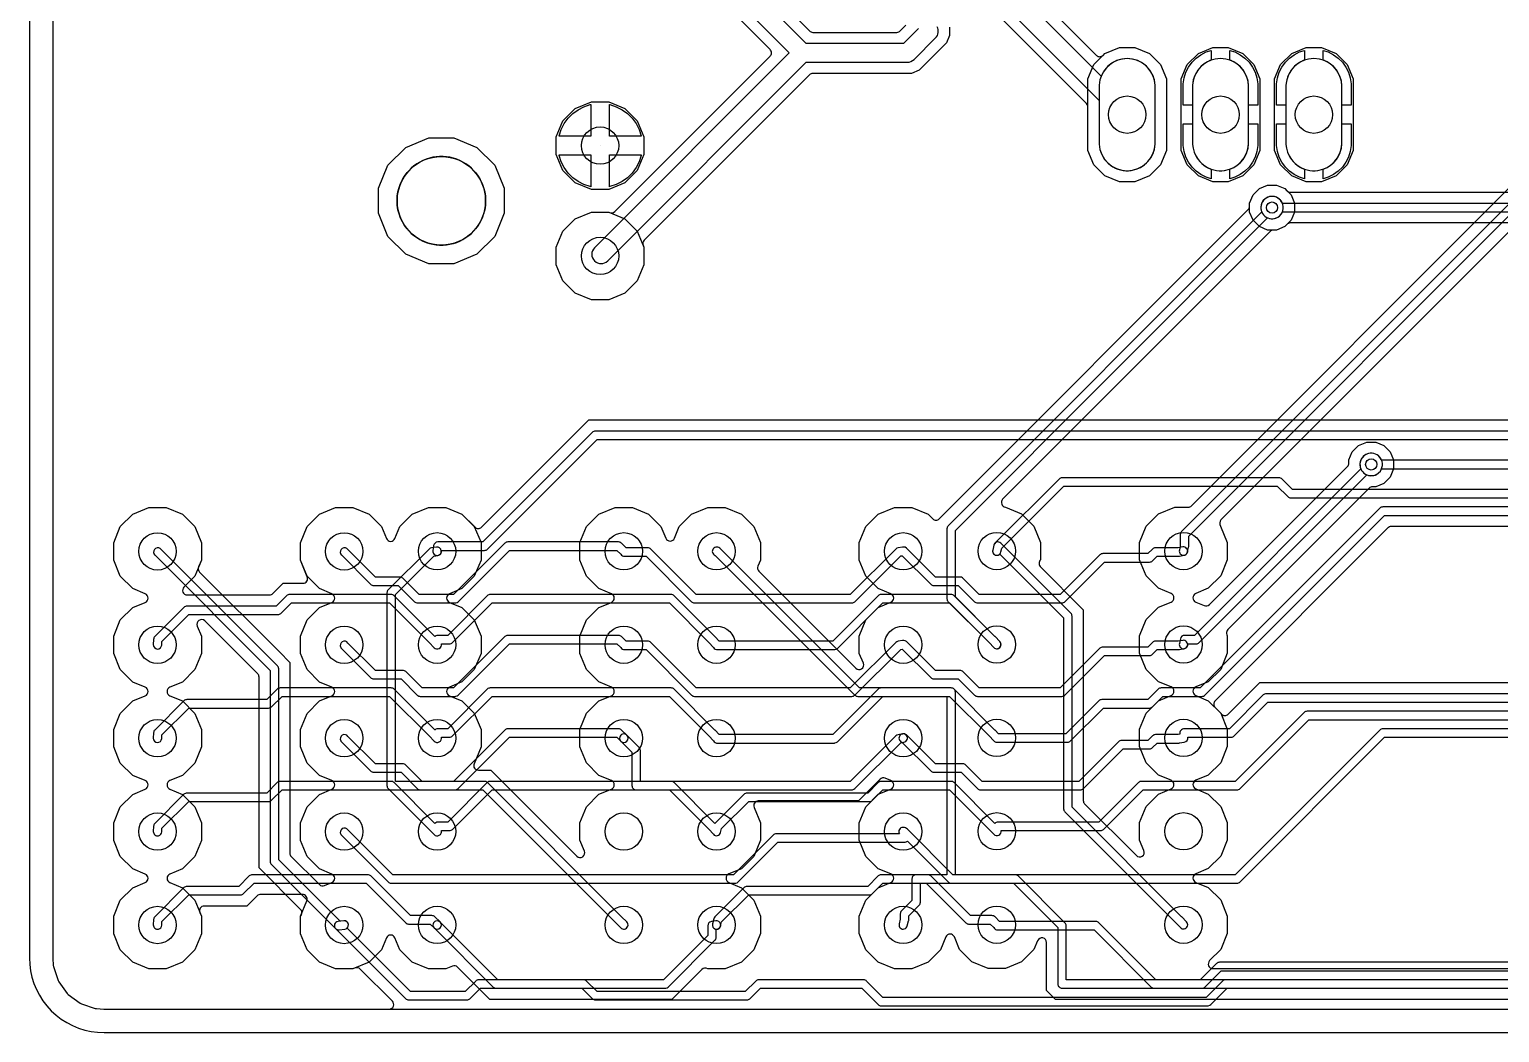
# Model space of a CAD drawing. Header units: millimetres. Extents: x -48 to 87, y -44 to 44.
# Drawn here: x -48.1 to -8.1, y -44.5 to -17.22 of the extents above; entities that cross this region are included whole.
import ezdxf

# ---------------------------------------------------------------- set-up
doc = ezdxf.new("R2010")
doc.units = ezdxf.units.MM

msp = doc.modelspace()

# ---------------------------------------------------------------- linework, layer by layer
at = {"layer": '16_copper'}
for points in [[(-47.467, 42.468), (-47.467, -42.468, 0.019634), (-47.467, -42.478), (-47.451, -42.677, 0.05898), (-47.445, -42.706), (-47.322, -43.084, 0.078702), (-47.304, -43.119), (-47.071, -43.441, 0.078694), (-47.043, -43.469), (-46.721, -43.702, 0.078702), (-46.686, -43.72), (-46.308, -43.843, 0.05898), (-46.279, -43.849), (-46.08, -43.865, 0.019634), (-46.07, -43.865), (25.918, -43.865)], [(-3.319, -43.599), (-20.176, -43.599), (-20.422, -43.354), (-20.422, -42.052, 0.820683), (-20.666, -42.004), (-20.765, -42.244), (-21.101, -42.579), (-21.54, -42.761), (-22.015, -42.761), (-22.454, -42.579), (-22.789, -42.244), (-22.932, -41.898, 0.668186), (-23.167, -41.898), (-23.312, -42.249), (-23.648, -42.585), (-24.087, -42.767), (-24.562, -42.767), (-25.001, -42.585), (-25.337, -42.249), (-25.518, -41.81), (-25.518, -41.336), (-25.337, -40.897), (-25.001, -40.561), (-24.661, -40.42, 0.668186), (-24.661, -40.186), (-25.001, -40.045), (-25.337, -39.709), (-25.518, -39.27), (-25.518, -38.796), (-25.337, -38.357), (-25.001, -38.021), (-24.661, -37.88, 0.668186), (-24.661, -37.646), (-24.814, -37.582, 0.303344), (-24.952, -37.61), (-25.544, -38.202), (-28.267, -38.202, 0.534511), (-28.384, -38.377), (-28.211, -38.796), (-28.211, -39.27), (-28.392, -39.709), (-28.728, -40.045), (-29.068, -40.186, 0.668186), (-29.068, -40.42), (-28.728, -40.561), (-28.392, -40.897), (-28.211, -41.336), (-28.211, -41.81), (-28.392, -42.249), (-28.728, -42.585), (-29.167, -42.767), (-29.642, -42.767, 0.3672), (-29.808, -42.783), (-30.624, -43.599), (-35.575, -43.599), (-35.858, -43.316), (-36.453, -42.721, 0.303353), (-36.592, -42.693), (-36.77, -42.767), (-37.244, -42.767), (-37.683, -42.585), (-38.019, -42.249), (-38.154, -41.925, 0.668186), (-38.388, -41.925), (-38.524, -42.251), (-38.859, -42.587), (-39.298, -42.769), (-39.773, -42.769), (-40.212, -42.587), (-40.548, -42.251), (-40.729, -41.813), (-40.729, -41.338, 0.43587), (-40.732, -41.14), (-41.853, -40.02), (-41.853, -34.834, 0.198912), (-41.89, -34.744), (-43.328, -33.306, 0.820678), (-43.535, -33.445), (-43.422, -33.718), (-43.422, -34.193), (-43.604, -34.631), (-43.939, -34.967), (-44.279, -35.108, 0.668186), (-44.279, -35.342), (-43.939, -35.483), (-43.604, -35.819), (-43.422, -36.258), (-43.422, -36.733), (-43.604, -37.171), (-43.939, -37.507), (-44.279, -37.648, 0.668186), (-44.279, -37.882), (-43.939, -38.023), (-43.604, -38.359), (-43.422, -38.798), (-43.422, -39.273), (-43.604, -39.711), (-43.939, -40.047), (-44.279, -40.188, 0.668186), (-44.279, -40.422), (-43.939, -40.563), (-43.604, -40.899), (-43.422, -41.338), (-43.422, -41.813), (-43.604, -42.251), (-43.939, -42.587), (-44.378, -42.769), (-44.853, -42.769), (-45.292, -42.587), (-45.628, -42.251), (-45.809, -41.813), (-45.809, -41.338), (-45.628, -40.899), (-45.292, -40.563), (-44.952, -40.422, 0.668186), (-44.952, -40.188), (-45.292, -40.047), (-45.628, -39.711), (-45.809, -39.273), (-45.809, -38.798), (-45.628, -38.359), (-45.292, -38.023), (-44.952, -37.882, 0.668186), (-44.952, -37.648), (-45.292, -37.507), (-45.628, -37.171), (-45.809, -36.733), (-45.809, -36.258), (-45.628, -35.819), (-45.292, -35.483), (-44.952, -35.342, 0.668186), (-44.952, -35.108), (-45.292, -34.967), (-45.628, -34.631), (-45.809, -34.193), (-45.809, -33.718), (-45.628, -33.279), (-45.292, -32.943), (-44.952, -32.802, 0.668186), (-44.952, -32.568), (-45.292, -32.427), (-45.628, -32.091), (-45.809, -31.653), (-45.809, -31.178), (-45.628, -30.739), (-45.292, -30.403), (-44.853, -30.221), (-44.378, -30.221), (-43.939, -30.403), (-43.604, -30.739), (-43.422, -31.178), (-43.422, -31.653), (-43.499, -31.839, 0.303353), (-43.471, -31.977), (-41.297, -34.151), (-41.015, -34.434), (-41.015, -39.62, 0.198912), (-40.977, -39.71), (-40.21, -40.477, 0.303344), (-40.072, -40.505), (-39.872, -40.422, 0.668186), (-39.872, -40.188), (-40.212, -40.047), (-40.548, -39.711), (-40.729, -39.273), (-40.729, -38.798), (-40.548, -38.359), (-40.212, -38.023), (-39.872, -37.882, 0.668186), (-39.872, -37.648), (-40.212, -37.507), (-40.548, -37.171), (-40.729, -36.733), (-40.729, -36.258), (-40.548, -35.819), (-40.212, -35.483), (-39.872, -35.342, 0.668186), (-39.872, -35.108), (-40.212, -34.967), (-40.548, -34.631), (-40.729, -34.193), (-40.729, -33.718), (-40.548, -33.279), (-40.212, -32.943), (-39.872, -32.802, 0.668186), (-39.872, -32.568), (-40.212, -32.427), (-40.548, -32.091), (-40.729, -31.653), (-40.729, -31.178), (-40.548, -30.739), (-40.212, -30.403), (-39.773, -30.221), (-39.298, -30.221), (-38.859, -30.403), (-38.524, -30.739), (-38.389, -31.064, 0.668186), (-38.154, -31.064), (-38.019, -30.737), (-37.683, -30.401), (-37.244, -30.219), (-36.77, -30.219), (-36.331, -30.401), (-35.995, -30.737), (-35.813, -31.176), (-35.813, -31.651), (-35.995, -32.089), (-36.331, -32.425), (-36.67, -32.566, 0.668183), (-36.67, -32.801), (-36.331, -32.941), (-35.995, -33.277), (-35.813, -33.716), (-35.813, -34.191), (-35.995, -34.629), (-36.331, -34.965), (-36.67, -35.106, 0.668183), (-36.67, -35.341), (-36.331, -35.481), (-35.995, -35.817), (-35.813, -36.256), (-35.813, -36.731), (-36.003, -37.188, 0.534508), (-35.885, -37.363), (-35.545, -37.363), (-35.262, -37.646), (-33.207, -39.702, 0.820678), (-32.999, -39.564), (-33.121, -39.271), (-33.121, -38.796), (-32.939, -38.357), (-32.603, -38.021), (-32.264, -37.881, 0.668186), (-32.264, -37.646), (-32.603, -37.505), (-32.939, -37.169), (-33.121, -36.731), (-33.121, -36.256), (-32.939, -35.817), (-32.603, -35.481), (-32.264, -35.341, 0.668186), (-32.264, -35.106), (-32.603, -34.965), (-32.939, -34.629), (-33.121, -34.191), (-33.121, -33.716), (-32.939, -33.277), (-32.603, -32.941), (-32.264, -32.801, 0.668186), (-32.264, -32.566), (-32.603, -32.425), (-32.939, -32.089), (-33.121, -31.651), (-33.121, -31.176), (-32.939, -30.737), (-32.603, -30.401), (-32.164, -30.219), (-31.69, -30.219), (-31.251, -30.401), (-30.915, -30.737), (-30.783, -31.055, 0.668186), (-30.548, -31.055), (-30.417, -30.737), (-30.081, -30.401), (-29.642, -30.219), (-29.167, -30.219), (-28.728, -30.401), (-28.392, -30.737), (-28.211, -31.176), (-28.211, -31.65), (-28.28, -31.818, 0.303346), (-28.252, -31.956), (-25.616, -34.592, 0.820688), (-25.409, -34.454), (-25.518, -34.19), (-25.518, -33.716), (-25.337, -33.277), (-25.001, -32.941), (-24.661, -32.8, 0.668183), (-24.661, -32.566), (-25.001, -32.425), (-25.337, -32.089), (-25.518, -31.65), (-25.518, -31.176), (-25.337, -30.737), (-25.001, -30.401), (-24.562, -30.219), (-24.087, -30.219), (-23.648, -30.401), (-23.521, -30.528, 0.414214), (-23.342, -30.528), (-14.934, -22.12, 0.198912), (-14.897, -22.031), (-14.897, -21.945), (-14.804, -21.721), (-14.633, -21.549), (-14.409, -21.457), (-14.166, -21.457), (-13.942, -21.549), (-13.771, -21.721), (-13.678, -21.945), (-13.678, -22.188), (-13.771, -22.412), (-13.942, -22.583), (-14.166, -22.676), (-14.252, -22.676, 0.198912), (-14.342, -22.713), (-21.625, -29.997, 0.55926), (-21.542, -30.213), (-21.101, -30.395), (-20.765, -30.731), (-20.584, -31.17), (-20.584, -31.645, 0.445895), (-20.582, -31.847), (-19.425, -33.005), (-19.425, -38.191, 0.198912), (-19.387, -38.281), (-17.98, -39.688, 0.820678), (-17.773, -39.55), (-17.891, -39.265), (-17.891, -38.79), (-17.709, -38.351), (-17.374, -38.015), (-17.034, -37.875, 0.668186), (-17.034, -37.64), (-17.374, -37.499), (-17.709, -37.164), (-17.891, -36.725), (-17.891, -36.25), (-17.709, -35.811), (-17.374, -35.475), (-17.034, -35.335, 0.668186), (-17.034, -35.1), (-17.374, -34.959), (-17.709, -34.624), (-17.891, -34.185), (-17.891, -33.71), (-17.709, -33.271), (-17.374, -32.935), (-17.034, -32.795, 0.668186), (-17.034, -32.56), (-17.374, -32.419), (-17.709, -32.084), (-17.891, -31.645), (-17.891, -31.17), (-17.709, -30.731), (-17.374, -30.395), (-16.935, -30.214), (-16.571, -30.214, 0.198912), (-16.482, -30.176), (-7.632, -21.327, 0.198912)], [(-7.039, -21.919), (-15.678, -30.558, 0.349661), (-15.687, -30.728), (-15.504, -31.17), (-15.504, -31.645), (-15.685, -32.084), (-16.021, -32.419), (-16.361, -32.56, 0.668186), (-16.361, -32.795), (-16.131, -32.89, 0.303344), (-15.993, -32.862), (-12.236, -29.105, 0.198912), (-12.198, -29.016), (-12.198, -28.93), (-12.106, -28.706), (-11.934, -28.534), (-11.71, -28.442), (-11.467, -28.442), (-11.243, -28.534), (-11.072, -28.706), (-10.979, -28.93), (-10.979, -29.173), (-11.072, -29.397), (-11.243, -29.568), (-11.467, -29.661), (-11.553, -29.661, 0.198912), (-11.643, -29.698), (-15.488, -33.543, 0.225672), (-15.524, -33.646), (-15.524, -33.648, 0.110686), (-15.504, -33.71), (-15.504, -34.185), (-15.685, -34.624), (-16.021, -34.959), (-16.361, -35.1, 0.668186), (-16.361, -35.335), (-16.021, -35.475), (-15.685, -35.811), (-15.504, -36.25), (-15.504, -36.725), (-15.685, -37.164), (-16.021, -37.499), (-16.361, -37.64, 0.668186), (-16.361, -37.875), (-16.021, -38.015), (-15.685, -38.351), (-15.504, -38.79), (-15.504, -39.265), (-15.685, -39.704), (-16.021, -40.039), (-16.361, -40.18, 0.668186), (-16.361, -40.415), (-16.021, -40.555), (-15.685, -40.891), (-15.504, -41.33), (-15.504, -41.805), (-15.685, -42.244), (-15.986, -42.544, 0.668179), (-15.896, -42.761), (-3.719, -42.761, 0.198912)], [(-3.54, -43.066), (-19.888, -43.066), (-19.888, -41.593, 0.198912), (-19.922, -41.512), (-21.192, -40.242, 0.198912), (-21.273, -40.208), (-22.904, -40.208), (-22.904, -35.242, 0.414214), (-23.019, -35.128), (-25.511, -35.128), (-29.288, -31.352, 0.261047), (-29.401, -31.299), (-29.427, -31.301, 0.505377), (-29.505, -31.468), (-29.489, -31.49, 0.121506), (-29.438, -31.525), (-25.64, -35.323, 0.198912), (-25.559, -35.357), (-23.133, -35.357), (-23.133, -40.208), (-23.971, -40.208, 0.414214), (-24.086, -40.323), (-24.086, -40.91), (-24.37, -41.194, 0.198912), (-24.403, -41.275), (-24.403, -41.419), (-24.435, -41.545, 1), (-24.214, -41.601), (-24.178, -41.462, 0.062907), (-24.174, -41.434), (-24.174, -41.322), (-23.89, -41.038, 0.198912), (-23.857, -40.958), (-23.857, -40.437), (-21.32, -40.437), (-20.117, -41.64), (-20.117, -43.18, 0.414214), (-20.003, -43.294), (-3.493, -43.294, 0.198912)]]:
    msp.add_lwpolyline(points, format="xyb", dxfattribs=at)
for points in [[(-18.441, -21.368), (-18.833, -21.205), (-19.133, -20.905), (-19.296, -20.513), (-19.296, -18.565), (-19.133, -18.173), (-18.833, -17.873), (-18.441, -17.71), (-18.017, -17.71), (-17.625, -17.873), (-17.325, -18.173), (-17.162, -18.565), (-17.162, -20.513), (-17.325, -20.905), (-17.625, -21.205), (-18.017, -21.368)], [(-13.361, -21.368), (-13.753, -21.205), (-14.053, -20.905), (-14.216, -20.513), (-14.216, -18.565), (-14.053, -18.173), (-13.753, -17.873), (-13.361, -17.71), (-12.937, -17.71), (-12.545, -17.873), (-12.245, -18.173), (-12.082, -18.565), (-12.082, -20.513), (-12.245, -20.905), (-12.545, -21.205), (-12.937, -21.368)], [(-33.689, -20.127), (-33.687, -20.114), (-33.631, -19.942), (-33.55, -19.782), (-33.444, -19.637), (-33.317, -19.509), (-33.171, -19.404), (-33.011, -19.322), (-32.84, -19.266), (-32.826, -19.264), (-32.826, -20.127)], [(-32.318, -20.127), (-32.318, -19.264), (-32.304, -19.266), (-32.133, -19.322), (-31.973, -19.404), (-31.827, -19.509), (-31.7, -19.637), (-31.594, -19.782), (-31.513, -19.942), (-31.457, -20.114), (-31.455, -20.127)], [(-37.233, -23.594), (-37.862, -23.333), (-38.344, -22.852), (-38.605, -22.222), (-38.605, -21.54), (-38.344, -20.911), (-37.862, -20.429), (-37.233, -20.168), (-36.551, -20.168), (-35.922, -20.429), (-35.44, -20.911), (-35.179, -21.54), (-35.179, -22.222), (-35.44, -22.852), (-35.922, -23.333), (-36.551, -23.594)], [(-32.572, -20.381), (-32.572, -20.381), (-32.572, -20.381), (-32.572, -20.381)], [(-32.84, -21.496), (-33.011, -21.44), (-33.171, -21.359), (-33.317, -21.253), (-33.444, -21.126), (-33.55, -20.98), (-33.631, -20.82), (-33.687, -20.649), (-33.689, -20.635), (-32.826, -20.635), (-32.826, -21.498)], [(-32.318, -20.635), (-31.455, -20.635), (-31.457, -20.649), (-31.513, -20.82), (-31.594, -20.98), (-31.7, -21.126), (-31.827, -21.253), (-31.973, -21.359), (-32.133, -21.44), (-32.304, -21.496), (-32.318, -21.498)], [(-32.809, -24.575), (-33.248, -24.393), (-33.584, -24.057), (-33.766, -23.619), (-33.766, -23.144), (-33.584, -22.705), (-33.248, -22.369), (-32.809, -22.187), (-32.335, -22.187), (-31.896, -22.369), (-31.56, -22.705), (-31.378, -23.144), (-31.378, -23.619), (-31.56, -24.057), (-31.896, -24.393), (-32.335, -24.575)]]:
    msp.add_lwpolyline(points, close=True, dxfattribs=at)
for points in [[(-16.705, -19.285), (-16.705, -18.697), (-16.68, -18.539), (-16.631, -18.387), (-16.558, -18.245), (-16.464, -18.115), (-16.351, -18.002), (-16.221, -17.908), (-16.079, -17.835), (-15.943, -17.791), (-15.943, -18.058, 0.304478), (-16.451, -18.74), (-16.451, -19.285)], [(-14.927, -19.285), (-14.927, -18.74, 0.304475), (-15.435, -18.058), (-15.435, -17.791), (-15.299, -17.835), (-15.157, -17.908), (-15.027, -18.002), (-14.914, -18.115), (-14.82, -18.245), (-14.747, -18.387), (-14.698, -18.539), (-14.673, -18.697), (-14.673, -19.285)], [(-18.117, -21.056, 0.357806), (-17.467, -20.338), (-17.467, -18.74, 0.95208), (-18.991, -18.74), (-18.991, -20.338), (-18.984, -20.413), (-18.969, -20.486), (-18.947, -20.558), (-18.919, -20.627), (-18.883, -20.693), (-18.842, -20.755), (-18.794, -20.813), (-18.741, -20.866), (-18.683, -20.914), (-18.621, -20.955), (-18.555, -20.991), (-18.486, -21.019), (-18.414, -21.041), (-18.341, -21.056), (-18.266, -21.063), (-18.192, -21.063)], [(-13.037, -21.056, 0.357806), (-12.387, -20.338), (-12.387, -18.74, 0.95208), (-13.911, -18.74), (-13.911, -20.338), (-13.904, -20.413), (-13.889, -20.486), (-13.867, -20.558), (-13.839, -20.627), (-13.803, -20.693), (-13.762, -20.755), (-13.714, -20.813), (-13.661, -20.866), (-13.603, -20.914), (-13.541, -20.955), (-13.475, -20.991), (-13.406, -21.019), (-13.334, -21.041), (-13.261, -21.056), (-13.186, -21.063), (-13.112, -21.063)], [(-16.079, -21.243), (-16.221, -21.17), (-16.351, -21.076), (-16.464, -20.963), (-16.558, -20.833), (-16.631, -20.691), (-16.68, -20.539), (-16.705, -20.381), (-16.705, -19.793), (-16.451, -19.793), (-16.451, -20.338, 0.304478), (-15.943, -21.02), (-15.943, -21.287)], [(-15.435, -21.02, 0.304475), (-14.927, -20.338), (-14.927, -19.793), (-14.673, -19.793), (-14.673, -20.381), (-14.698, -20.539), (-14.747, -20.691), (-14.82, -20.833), (-14.914, -20.963), (-15.027, -21.076), (-15.157, -21.17), (-15.299, -21.243), (-15.435, -21.287)], [(-16.661, -31.516, 0.264906), (-16.586, -31.431), (-16.557, -31.298, 0.052663), (-16.554, -31.274), (-16.554, -31.004), (-7.105, -21.554, 0.928698), (-6.825, -21.012), (-6.868, -20.99, 0.671538), (-7.266, -21.392), (-16.75, -30.875, 0.198912), (-16.783, -30.956), (-16.783, -31.262), (-16.809, -31.384), (-16.812, -31.41), (-16.808, -31.437), (-16.798, -31.461), (-16.783, -31.483), (-16.763, -31.501), (-16.739, -31.514), (-16.714, -31.521), (-16.687, -31.521)], [(-21.762, -34.061, 0.615074), (-21.695, -33.868), (-21.826, -33.734, 0.003267), (-21.827, -33.733), (-22.904, -32.655), (-22.904, -30.845), (-14.407, -22.347, 0.928698), (-14.128, -21.806), (-14.17, -21.784, 0.671538), (-14.569, -22.186), (-23.1, -30.717, 0.198912), (-23.133, -30.798), (-23.133, -32.703, 0.198912), (-23.1, -32.783), (-21.989, -33.894), (-21.859, -34.027), (-21.838, -34.044), (-21.814, -34.056), (-21.788, -34.061)], [(-16.661, -34.056, 0.366402), (-16.576, -33.928), (-16.351, -33.928, 0.198912), (-16.27, -33.895), (-11.708, -29.332, 0.928698), (-11.429, -28.791), (-11.472, -28.769, 0.671538), (-11.87, -29.171), (-16.399, -33.699), (-16.669, -33.699, 0.353832), (-16.781, -33.79), (-16.809, -33.924), (-16.812, -33.95), (-16.808, -33.977), (-16.798, -34.001), (-16.783, -34.023), (-16.763, -34.041), (-16.739, -34.054), (-16.714, -34.061), (-16.687, -34.061)], [(-16.682, -41.681, 0.615074), (-16.615, -41.488), (-16.746, -41.354, 0.003267), (-16.747, -41.353), (-19.729, -38.37), (-19.729, -33.179, 0.198912), (-19.763, -33.098), (-21.668, -31.193, 0.594593), (-21.861, -31.25), (-21.889, -31.384, 0.748474), (-21.696, -31.488), (-19.958, -33.226), (-19.958, -38.418, 0.198912), (-19.925, -38.498), (-16.909, -41.514), (-16.779, -41.647), (-16.758, -41.664), (-16.734, -41.676), (-16.708, -41.681)], [(-39.679, -41.706), (-39.674, -41.706), (-39.523, -41.689, 1), (-39.549, -41.462), (-39.646, -41.473), (-41.319, -39.799), (-41.319, -34.608, 0.198912), (-41.353, -34.527), (-44.513, -31.367, 0.951843), (-44.708, -31.487), (-44.703, -31.498, 0.044122), (-44.69, -31.513), (-41.548, -34.655), (-41.548, -39.846, 0.198912), (-41.515, -39.927), (-39.768, -41.673), (-39.764, -41.677), (-39.76, -41.681), (-39.754, -41.685), (-39.747, -41.69), (-39.742, -41.692), (-39.738, -41.695), (-39.73, -41.698), (-39.723, -41.701), (-39.718, -41.702), (-39.712, -41.704), (-39.707, -41.704), (-39.697, -41.706)], [(-31.909, -41.686, 0.615071), (-31.846, -41.492), (-31.987, -41.353), (-35.638, -37.702, 0.198912), (-35.719, -37.668), (-38.144, -37.668), (-38.144, -32.591), (-37.094, -31.541), (-36.991, -31.526, 1), (-37.023, -31.3), (-37.163, -31.319, 0.163657), (-37.228, -31.352), (-38.34, -32.463, 0.198912), (-38.373, -32.544), (-38.373, -37.782, 0.414214), (-38.259, -37.897), (-35.766, -37.897), (-32.148, -41.515, 0.000938), (-32.148, -41.515), (-32.008, -41.654), (-31.987, -41.671), (-31.962, -41.682), (-31.936, -41.687)], [(-25.705, -37.895, 0.170821), (-25.637, -37.863), (-24.393, -36.62), (-24.307, -36.606, 1), (-24.342, -36.38), (-24.465, -36.4, 0.158347), (-24.528, -36.432), (-25.765, -37.668), (-31.477, -37.668), (-31.477, -36.83, 0.198912), (-31.51, -36.749), (-31.827, -36.433, 0.317735), (-31.967, -36.386), (-31.991, -36.398, 0.117525), (-32.027, -36.437), (-32.037, -36.462, 0.299016), (-31.99, -36.593), (-31.706, -36.877), (-31.706, -37.782, 0.414214), (-31.591, -37.897), (-25.718, -37.897)], [(-30.785, -43.293, 0.170821), (-30.717, -43.261), (-29.447, -41.991, 0.198912), (-29.413, -41.91), (-29.413, -41.69, 0.950005), (-29.384, -41.46), (-29.422, -41.46), (-29.545, -41.48, 0.368878), (-29.642, -41.593), (-29.642, -41.863), (-30.845, -43.066), (-35.354, -43.066), (-36.907, -41.513, 0.317735), (-37.047, -41.466), (-37.071, -41.478, 0.117525), (-37.107, -41.517), (-37.117, -41.542, 0.299016), (-37.07, -41.673), (-35.482, -43.261, 0.198912), (-35.401, -43.294), (-30.798, -43.294)]]:
    msp.add_lwpolyline(points, format="xyb", close=True, dxfattribs=at)
at = {"layer": '1_copper'}
for points in [[(-47.467, 42.468), (-47.467, -42.468, 0.019634), (-47.467, -42.478), (-47.451, -42.677, 0.05898), (-47.445, -42.706), (-47.322, -43.084, 0.078702), (-47.304, -43.119), (-47.071, -43.441, 0.078694), (-47.043, -43.469), (-46.721, -43.702, 0.078702), (-46.686, -43.72), (-46.308, -43.843, 0.05898), (-46.279, -43.849), (-46.08, -43.865, 0.019634), (-46.07, -43.865), (-38.314, -43.865), (-38.308, -43.864, 0.649818), (-38.224, -43.648), (-39.101, -42.772, 0.303346), (-39.239, -42.744), (-39.298, -42.769), (-39.773, -42.769), (-40.212, -42.587), (-40.548, -42.251), (-40.729, -41.813), (-40.729, -41.338), (-40.555, -40.917, 0.534511), (-40.673, -40.742), (-41.811, -40.742, 0.198912), (-41.901, -40.779), (-42.181, -41.059), (-43.347, -41.059, 0.534511), (-43.464, -41.235), (-43.422, -41.338), (-43.422, -41.813), (-43.604, -42.251), (-43.939, -42.587), (-44.378, -42.769), (-44.853, -42.769), (-45.292, -42.587), (-45.628, -42.251), (-45.809, -41.813), (-45.809, -41.338), (-45.628, -40.899), (-45.292, -40.563), (-44.952, -40.422, 0.668186), (-44.952, -40.188), (-45.292, -40.047), (-45.628, -39.711), (-45.809, -39.273), (-45.809, -38.798), (-45.628, -38.359), (-45.292, -38.023), (-44.952, -37.882, 0.668186), (-44.952, -37.648), (-45.292, -37.507), (-45.628, -37.171), (-45.809, -36.733), (-45.809, -36.258), (-45.628, -35.819), (-45.292, -35.483), (-44.952, -35.342, 0.668186), (-44.952, -35.108), (-45.292, -34.967), (-45.628, -34.631), (-45.809, -34.193), (-45.809, -33.718), (-45.628, -33.279), (-45.292, -32.943), (-44.952, -32.802, 0.668186), (-44.952, -32.568), (-45.292, -32.427), (-45.628, -32.091), (-45.809, -31.653), (-45.809, -31.178), (-45.628, -30.739), (-45.292, -30.403), (-44.853, -30.221), (-44.378, -30.221), (-43.939, -30.403), (-43.604, -30.739), (-43.422, -31.178), (-43.422, -31.653), (-43.604, -32.091), (-43.896, -32.384, 0.668179), (-43.807, -32.601), (-41.565, -32.601, 0.198912), (-41.475, -32.564), (-41.195, -32.283), (-40.658, -32.283, 0.534511), (-40.541, -32.108), (-40.729, -31.653), (-40.729, -31.178), (-40.548, -30.739), (-40.212, -30.403), (-39.773, -30.221), (-39.298, -30.221), (-38.859, -30.403), (-38.524, -30.739), (-38.389, -31.064, 0.668186), (-38.154, -31.064), (-38.019, -30.737), (-37.683, -30.401), (-37.244, -30.219), (-36.77, -30.219), (-36.331, -30.401), (-35.985, -30.747, 0.449278), (-35.796, -30.758), (-32.876, -27.838), (1.838, -27.838, 0.198912)], [(-23.908, -17.199), (-24.315, -17.605), (-26.962, -17.605), (-32.364, -12.203, 1)], [(-32.723, -12.562), (-27.426, -17.859), (-32.723, -23.157, 1), (-32.364, -23.516), (-26.962, -18.113), (-24.209, -18.113, 0.198912), (-24.03, -18.039), (-23.442, -17.452, 0.333371), (-23.4, -17.15)], [(-31.399, -12.737), (-26.873, -17.263, 0.198912), (-26.783, -17.301), (-24.493, -17.301, 0.198912), (-24.404, -17.263), (-24.25, -17.109, 0.198912)], [(-23.063, -17.161), (-23.063, -17.383), (-23.148, -17.589), (-23.893, -18.333), (-24.098, -18.418), (-26.783, -18.418, 0.198912), (-26.873, -18.455), (-31.372, -22.954, 0.284783), (-31.402, -23.085), (-31.4, -23.089, 0.097995), (-31.378, -23.144), (-31.378, -23.619), (-31.56, -24.057), (-31.896, -24.393), (-32.335, -24.575), (-32.809, -24.575), (-33.248, -24.393), (-33.584, -24.057), (-33.766, -23.619), (-33.766, -23.144), (-33.584, -22.705), (-33.248, -22.369), (-32.809, -22.187), (-32.335, -22.187, 0.366764), (-32.169, -22.171), (-27.947, -17.949, 0.414214), (-27.947, -17.77), (-32.257, -13.46, 0.198912)], [(-23.4, -14.742), (-18.991, -19.151), (-18.991, -20.338, 0.95208), (-17.467, -20.338), (-17.467, -18.74, 0.802364), (-18.934, -18.489), (-23.474, -13.949)], [(-22.924, -14.068), (-19.066, -17.926, 0.414219), (-18.887, -17.926), (-18.833, -17.873), (-18.441, -17.71), (-18.017, -17.71), (-17.625, -17.873), (-17.325, -18.173), (-17.162, -18.565), (-17.162, -20.513), (-17.325, -20.905), (-17.625, -21.205), (-18.017, -21.368), (-18.441, -21.368), (-18.833, -21.205), (-19.133, -20.905), (-19.296, -20.513), (-19.296, -19.33, 0.198912), (-19.333, -19.24), (-22.878, -15.695, 0.668179)], [(6.937, -22.485), (-13.792, -22.485, 0.198912), (-13.882, -22.523), (-13.942, -22.583), (-14.166, -22.676), (-14.409, -22.676), (-14.633, -22.583), (-14.804, -22.412), (-14.897, -22.188), (-14.897, -21.945), (-14.804, -21.721), (-14.633, -21.549), (-14.409, -21.457), (-14.166, -21.457), (-13.942, -21.549), (-13.882, -21.61, 0.198912), (-13.792, -21.647), (-7.68, -21.647, 0.534511)], [(7.255, -21.952), (-14.004, -21.952), (-14.005, -21.949), (-14.027, -21.907), (-14.055, -21.868), (-14.089, -21.834), (-14.128, -21.806), (-14.17, -21.784), (-14.216, -21.769), (-14.264, -21.761), (-14.311, -21.761), (-14.359, -21.769), (-14.405, -21.784), (-14.447, -21.806), (-14.486, -21.834), (-14.52, -21.868), (-14.548, -21.907), (-14.57, -21.949), (-14.585, -21.995), (-14.592, -22.042), (-14.592, -22.09), (-14.585, -22.138), (-14.57, -22.183), (-14.548, -22.226), (-14.52, -22.265), (-14.486, -22.299), (-14.447, -22.327), (-14.405, -22.349), (-14.359, -22.364), (-14.311, -22.371), (-14.264, -22.371), (-14.216, -22.364, 0.242531), (-14.004, -22.181), (7.303, -22.181, 0.198912)], [(2.016, -28.143), (-32.703, -28.143, 0.198912), (-32.783, -28.177), (-35.766, -31.159), (-36.989, -31.159, 0.376595), (-37.102, -31.259), (-37.12, -31.398), (-37.121, -31.425), (-37.115, -31.451), (-37.103, -31.475), (-37.086, -31.496), (-37.065, -31.512), (-37.04, -31.522), (-37.014, -31.527), (-36.988, -31.526, 0.425435), (-36.888, -31.388), (-35.719, -31.388, 0.198912), (-35.638, -31.355), (-32.655, -28.372), (2.064, -28.372, 0.198912)], [(2.81, -28.937), (-11.305, -28.937), (-11.306, -28.934), (-11.328, -28.892), (-11.356, -28.853), (-11.39, -28.819), (-11.429, -28.791), (-11.472, -28.769), (-11.517, -28.754), (-11.565, -28.746), (-11.613, -28.746), (-11.66, -28.754), (-11.706, -28.769), (-11.748, -28.791), (-11.787, -28.819), (-11.821, -28.853), (-11.849, -28.892), (-11.871, -28.934), (-11.886, -28.98), (-11.894, -29.027), (-11.894, -29.075), (-11.886, -29.123), (-11.871, -29.168), (-11.849, -29.211), (-11.821, -29.25), (-11.787, -29.284), (-11.748, -29.312), (-11.706, -29.334), (-11.66, -29.349), (-11.613, -29.356), (-11.565, -29.356), (-11.517, -29.349, 0.242531), (-11.305, -29.166), (2.857, -29.166, 0.198912)], [(2.651, -29.731), (-13.732, -29.731), (-14.016, -29.447, 0.198912), (-14.097, -29.413), (-20.003, -29.413, 0.198912), (-20.083, -29.447), (-21.83, -31.193, 0.144733), (-21.861, -31.25), (-21.889, -31.384), (-21.892, -31.41), (-21.888, -31.437), (-21.878, -31.461), (-21.863, -31.483), (-21.843, -31.501), (-21.819, -31.514), (-21.794, -31.521), (-21.767, -31.521), (-21.741, -31.516, 0.264906), (-21.666, -31.431), (-21.644, -31.331), (-19.955, -29.642), (-14.144, -29.642), (-13.86, -29.926, 0.198912), (-13.78, -29.959), (2.699, -29.959, 0.198912)], [(6.366, -30.207), (-11.271, -30.207, 0.198912), (-11.352, -30.24), (-16.24, -35.128), (-17.304, -35.128, 0.198912), (-17.385, -35.162), (-17.669, -35.446), (-18.923, -35.446, 0.198912), (-19.004, -35.479), (-19.898, -36.373), (-21.729, -36.373), (-21.826, -36.274, 0.003267), (-21.827, -36.273), (-22.938, -35.162, 0.198912), (-23.019, -35.128), (-24.924, -35.128, 0.198912), (-25.005, -35.162), (-26.241, -36.398), (-29.336, -36.398), (-29.442, -36.278, 0.015472), (-29.447, -36.273), (-30.558, -35.162, 0.198912), (-30.639, -35.128), (-35.56, -35.128, 0.198912), (-35.641, -35.162), (-36.719, -36.239), (-36.989, -36.239, 0.117525), (-37.04, -36.252), (-37.048, -36.257, 0.006168), (-37.068, -36.272), (-38.178, -35.162, 0.198912), (-38.259, -35.128), (-41.275, -35.128, 0.198912), (-41.356, -35.162), (-41.64, -35.446), (-43.815, -35.446, 0.198912), (-43.896, -35.479), (-44.69, -36.273, 0.18636), (-44.723, -36.348), (-44.73, -36.49, 1), (-44.501, -36.501), (-44.497, -36.403), (-43.768, -35.674), (-41.593, -35.674, 0.198912), (-41.512, -35.641), (-41.228, -35.357), (-38.306, -35.357), (-37.228, -36.435, 0.000938), (-37.228, -36.435), (-37.088, -36.574, 0.745113), (-36.888, -36.468), (-36.671, -36.468, 0.198912), (-36.59, -36.435), (-35.513, -35.357), (-30.686, -35.357), (-29.611, -36.432), (-29.49, -36.569, 0.28441), (-29.369, -36.627), (-26.194, -36.627), (-26.181, -36.625, 0.170821), (-26.113, -36.593), (-24.876, -35.357), (-23.066, -35.357), (-21.989, -36.434), (-21.859, -36.567, 0.202311), (-21.777, -36.602), (-19.85, -36.602, 0.198912), (-19.77, -36.568), (-18.876, -35.674), (-17.621, -35.674, 0.198912), (-17.54, -35.641), (-17.256, -35.357), (-16.192, -35.357, 0.198912), (-16.112, -35.323), (-11.224, -30.436), (6.413, -30.436, 0.198912)], [(6.587, -30.74), (-11.045, -30.74, 0.198912), (-11.135, -30.778), (-15.837, -35.48, 0.414214), (-15.837, -35.659), (-15.683, -35.813), (-15.68, -35.82), (-15.677, -35.824), (-15.675, -35.827), (-15.669, -35.835), (-15.663, -35.842), (-15.659, -35.845), (-15.657, -35.848), (-15.649, -35.854), (-15.641, -35.86), (-15.637, -35.862), (-15.634, -35.865), (-15.625, -35.869), (-15.616, -35.873), (-15.612, -35.874), (-15.608, -35.876), (-15.598, -35.878), (-15.589, -35.88), (-15.584, -35.88), (-15.58, -35.881), (-15.57, -35.88, 0.196701), (-15.482, -35.844), (-14.62, -34.982), (6.441, -34.982, 0.198912)], [(6.62, -35.287), (-14.446, -35.287, 0.198912), (-14.527, -35.32), (-15.446, -36.239), (-16.669, -36.239, 0.498673), (-16.793, -36.389), (-16.838, -36.398), (-17.463, -36.398, 0.198912), (-17.543, -36.432), (-17.669, -36.557), (-18.383, -36.557, 0.198912), (-18.464, -36.59), (-19.542, -37.668), (-22.178, -37.668), (-22.62, -37.225, 0.198912), (-22.701, -37.192), (-23.448, -37.192), (-24.208, -36.432, 0.261047), (-24.321, -36.379), (-24.347, -36.381, 0.505377), (-24.425, -36.548), (-24.409, -36.57, 0.121506), (-24.358, -36.605), (-23.576, -37.387, 0.198912), (-23.495, -37.421), (-22.749, -37.421), (-22.306, -37.863, 0.198912), (-22.225, -37.897), (-19.495, -37.897), (-19.482, -37.895, 0.170821), (-19.414, -37.863), (-18.336, -36.786), (-17.621, -36.786, 0.198912), (-17.54, -36.752), (-17.415, -36.627), (-16.828, -36.627, 0.047649), (-16.806, -36.625), (-16.676, -36.6, 0.404903), (-16.576, -36.468), (-15.399, -36.468, 0.198912), (-15.318, -36.435), (-14.399, -35.516), (6.668, -35.516, 0.198912)], [(8.684, -35.763), (-13.335, -35.763, 0.198912), (-13.416, -35.797), (-15.287, -37.668), (-17.844, -37.668, 0.198912), (-17.924, -37.702), (-19.002, -38.779), (-21.749, -38.779, 0.194251), (-21.828, -38.812), (-22.938, -37.702, 0.198912), (-23.019, -37.668), (-24.924, -37.668, 0.198912), (-25.005, -37.702), (-25.289, -37.986), (-28.575, -37.986, 0.198912), (-28.656, -38.019), (-29.448, -38.811), (-30.558, -37.702, 0.198912), (-30.639, -37.668), (-35.56, -37.668, 0.198912), (-35.641, -37.702), (-36.719, -38.779), (-36.989, -38.779, 0.117525), (-37.04, -38.792), (-37.048, -38.797, 0.006168), (-37.068, -38.812), (-38.178, -37.702, 0.198912), (-38.259, -37.668), (-41.275, -37.668, 0.198912), (-41.356, -37.702), (-41.64, -37.986), (-43.815, -37.986, 0.198912), (-43.896, -38.019), (-44.69, -38.813, 0.18636), (-44.723, -38.888), (-44.73, -39.03), (-44.728, -39.056), (-44.72, -39.082), (-44.706, -39.105), (-44.688, -39.124), (-44.665, -39.138), (-44.64, -39.147), (-44.613, -39.149), (-44.587, -39.146, 0.328567), (-44.501, -39.041), (-44.497, -38.943), (-43.768, -38.214), (-41.593, -38.214, 0.198912), (-41.512, -38.181), (-41.228, -37.897), (-38.306, -37.897), (-37.228, -38.975, 0.000938), (-37.228, -38.975), (-37.088, -39.114, 0.745113), (-36.888, -39.008), (-36.671, -39.008, 0.198912), (-36.59, -38.975), (-35.513, -37.897), (-30.686, -37.897), (-29.611, -38.972), (-29.49, -39.109, 0.601736), (-29.294, -39.061), (-29.266, -38.952), (-28.528, -38.214), (-25.241, -38.214, 0.198912), (-25.16, -38.181), (-24.876, -37.897), (-23.066, -37.897), (-21.989, -38.974), (-21.859, -39.107, 0.732114), (-21.656, -39.008), (-18.955, -39.008, 0.198912), (-18.874, -38.975), (-17.796, -37.897), (-15.24, -37.897, 0.198912), (-15.159, -37.863), (-13.288, -35.992), (8.731, -35.992, 0.198912)], [(8.572, -36.239), (-11.271, -36.239, 0.198912), (-11.352, -36.273), (-15.287, -40.208), (-22.971, -40.208), (-24.208, -38.972, 0.267912), (-24.324, -38.919), (-24.328, -38.919, 0.576617), (-24.428, -39.097), (-27.781, -39.097, 0.198912), (-27.862, -39.13), (-28.94, -40.208), (-38.211, -40.208), (-39.433, -38.987, 0.951843), (-39.628, -39.107), (-39.623, -39.118, 0.044122), (-39.61, -39.133), (-38.34, -40.403, 0.198912), (-38.259, -40.437), (-28.893, -40.437), (-28.88, -40.435, 0.170821), (-28.812, -40.403), (-27.734, -39.326), (-24.289, -39.326, 0.194248), (-24.21, -39.293), (-23.1, -40.403, 0.198912), (-23.019, -40.437), (-15.24, -40.437, 0.198912), (-15.159, -40.403), (-11.224, -36.468), (8.525, -36.468)], [(5.16, -42.589), (-15.716, -42.589, 0.198912), (-15.797, -42.623), (-16.24, -43.066), (-17.447, -43.066), (-19.001, -41.512, 0.198912), (-19.082, -41.478), (-21.705, -41.478), (-21.826, -41.354, 0.202311), (-21.908, -41.319), (-22.495, -41.319), (-23.573, -40.242, 0.198912), (-23.654, -40.208), (-24.924, -40.208, 0.198912), (-25.005, -40.242), (-25.289, -40.526), (-28.575, -40.526, 0.198912), (-28.656, -40.559), (-29.45, -41.353, 0.134324), (-29.479, -41.405), (-29.515, -41.545, 1), (-29.294, -41.601), (-29.266, -41.492), (-28.528, -40.754), (-25.241, -40.754, 0.198912), (-25.16, -40.721), (-24.876, -40.437), (-23.701, -40.437), (-22.623, -41.515, 0.198912), (-22.543, -41.548), (-21.956, -41.548), (-21.859, -41.647, 0.285161), (-21.749, -41.707), (-19.129, -41.707), (-17.575, -43.261, 0.198912), (-17.494, -43.294), (-16.192, -43.294), (-16.18, -43.293, 0.170821), (-16.112, -43.261), (-15.669, -42.818), (5.207, -42.818, 0.198912)], [(9.049, -43.066), (-15.558, -43.066, 0.198912), (-15.638, -43.099), (-16.081, -43.542), (-24.876, -43.542), (-25.319, -43.099, 0.198912), (-25.4, -43.066), (-28.258, -43.066, 0.198912), (-28.338, -43.099), (-28.622, -43.383), (-32.655, -43.383), (-32.939, -43.099, 0.198912), (-33.02, -43.066), (-35.878, -43.066, 0.198912), (-35.958, -43.099), (-36.242, -43.383), (-37.735, -43.383), (-39.459, -41.659, 0.728323), (-39.549, -41.462), (-39.701, -41.479, 0.627691), (-39.768, -41.673), (-37.863, -43.578, 0.198912), (-37.782, -43.612), (-36.195, -43.612, 0.198912), (-36.114, -43.578), (-35.83, -43.294), (-33.067, -43.294), (-32.783, -43.578, 0.198912), (-32.703, -43.612), (-28.575, -43.612, 0.198912), (-28.494, -43.578), (-28.21, -43.294), (-25.447, -43.294), (-25.005, -43.737, 0.198912), (-24.924, -43.771), (-16.034, -43.771), (-16.021, -43.769, 0.170821), (-15.953, -43.737), (-15.51, -43.294), (9.001, -43.294)]]:
    msp.add_lwpolyline(points, format="xyb", dxfattribs=at)
for points in [[(-15.901, -21.368), (-16.293, -21.205), (-16.593, -20.905), (-16.756, -20.513), (-16.756, -18.565), (-16.593, -18.173), (-16.293, -17.873), (-15.901, -17.71), (-15.477, -17.71), (-15.085, -17.873), (-14.785, -18.173), (-14.622, -18.565), (-14.622, -20.513), (-14.785, -20.905), (-15.085, -21.205), (-15.477, -21.368)], [(-32.809, -21.575), (-33.248, -21.393), (-33.584, -21.057), (-33.766, -20.619), (-33.766, -20.144), (-33.584, -19.705), (-33.248, -19.369), (-32.809, -19.187), (-32.335, -19.187), (-31.896, -19.369), (-31.56, -19.705), (-31.378, -20.144), (-31.378, -20.619), (-31.56, -21.057), (-31.896, -21.393), (-32.335, -21.575)], [(-37.233, -23.594), (-37.862, -23.333), (-38.344, -22.852), (-38.605, -22.222), (-38.605, -21.54), (-38.344, -20.911), (-37.862, -20.429), (-37.233, -20.168), (-36.551, -20.168), (-35.922, -20.429), (-35.44, -20.911), (-35.179, -21.54), (-35.179, -22.222), (-35.44, -22.852), (-35.922, -23.333), (-36.551, -23.594)]]:
    msp.add_lwpolyline(points, close=True, dxfattribs=at)
for points in [[(-14.165, -19.285), (-14.165, -18.697), (-14.14, -18.539), (-14.091, -18.387), (-14.018, -18.245), (-13.924, -18.115), (-13.811, -18.002), (-13.681, -17.908), (-13.539, -17.835), (-13.403, -17.791), (-13.403, -18.058, 0.304478), (-13.911, -18.74), (-13.911, -19.285)], [(-12.387, -19.285), (-12.387, -18.74, 0.304475), (-12.895, -18.058), (-12.895, -17.791), (-12.759, -17.835), (-12.617, -17.908), (-12.487, -18.002), (-12.374, -18.115), (-12.28, -18.245), (-12.207, -18.387), (-12.158, -18.539), (-12.133, -18.697), (-12.133, -19.285)], [(-15.577, -21.056, 0.357806), (-14.927, -20.338), (-14.927, -18.74, 0.95208), (-16.451, -18.74), (-16.451, -20.338), (-16.444, -20.413), (-16.429, -20.486), (-16.407, -20.558), (-16.379, -20.627), (-16.343, -20.693), (-16.302, -20.755), (-16.254, -20.813), (-16.201, -20.866), (-16.143, -20.914), (-16.081, -20.955), (-16.015, -20.991), (-15.946, -21.019), (-15.874, -21.041), (-15.801, -21.056), (-15.726, -21.063), (-15.652, -21.063)], [(-13.539, -21.243), (-13.681, -21.17), (-13.811, -21.076), (-13.924, -20.963), (-14.018, -20.833), (-14.091, -20.691), (-14.14, -20.539), (-14.165, -20.381), (-14.165, -19.793), (-13.911, -19.793), (-13.911, -20.338, 0.304478), (-13.403, -21.02), (-13.403, -21.287)], [(-12.895, -21.02, 0.304475), (-12.387, -20.338), (-12.387, -19.793), (-12.133, -19.793), (-12.133, -20.381), (-12.158, -20.539), (-12.207, -20.691), (-12.28, -20.833), (-12.374, -20.963), (-12.487, -21.076), (-12.617, -21.17), (-12.759, -21.243), (-12.895, -21.287)], [(-36.5, -32.815, 0.170821), (-36.432, -32.783), (-35.036, -31.388), (-32.115, -31.388), (-32.009, -31.493, 0.237617), (-31.909, -31.547), (-31.321, -31.547), (-30.085, -32.783, 0.198912), (-30.004, -32.817), (-25.718, -32.817, 0.198912), (-25.637, -32.783), (-24.393, -31.54), (-24.35, -31.533), (-23.576, -32.307, 0.198912), (-23.495, -32.341), (-22.825, -32.341), (-22.382, -32.783, 0.198912), (-22.301, -32.817), (-20.003, -32.817, 0.198912), (-19.922, -32.783), (-18.844, -31.706), (-17.621, -31.706, 0.198912), (-17.54, -31.672), (-17.415, -31.547), (-16.828, -31.547, 0.047649), (-16.806, -31.545), (-16.676, -31.52, 1), (-16.719, -31.295), (-16.838, -31.318), (-17.463, -31.318, 0.198912), (-17.543, -31.352), (-17.669, -31.477), (-18.891, -31.477, 0.198912), (-18.972, -31.51), (-20.05, -32.588), (-22.254, -32.588), (-22.697, -32.145, 0.198912), (-22.777, -32.112), (-23.448, -32.112), (-24.208, -31.352, 0.321363), (-24.342, -31.3), (-24.465, -31.32, 0.158347), (-24.528, -31.352), (-25.765, -32.588), (-29.956, -32.588), (-31.193, -31.352, 0.198912), (-31.274, -31.318), (-31.86, -31.318), (-31.987, -31.193, 0.197938), (-32.068, -31.159), (-35.084, -31.159, 0.198912), (-35.165, -31.193), (-36.56, -32.588), (-37.494, -32.588), (-37.937, -32.145, 0.198912), (-38.017, -32.112), (-38.688, -32.112), (-39.433, -31.367, 0.951843), (-39.628, -31.487), (-39.623, -31.498, 0.044122), (-39.61, -31.513), (-38.816, -32.307, 0.198912), (-38.735, -32.341), (-38.065, -32.341), (-37.622, -32.783, 0.198912), (-37.541, -32.817), (-36.513, -32.817)], [(-26.181, -34.085, 0.170821), (-26.113, -34.053), (-24.876, -32.817), (-23.066, -32.817), (-21.989, -33.894), (-21.859, -34.027, 1), (-21.695, -33.868), (-21.826, -33.734, 0.003267), (-21.827, -33.733), (-22.938, -32.622, 0.198912), (-23.019, -32.588), (-24.924, -32.588, 0.198912), (-25.005, -32.622), (-26.241, -33.858), (-29.336, -33.858), (-29.442, -33.738, 0.015472), (-29.447, -33.733), (-30.558, -32.622, 0.198912), (-30.639, -32.588), (-35.56, -32.588, 0.198912), (-35.641, -32.622), (-36.719, -33.699), (-36.989, -33.699, 0.117525), (-37.04, -33.712), (-37.048, -33.717, 0.006168), (-37.068, -33.732), (-38.178, -32.622, 0.198912), (-38.259, -32.588), (-41.021, -32.588, 0.198912), (-41.102, -32.622), (-41.386, -32.906), (-43.815, -32.906, 0.198912), (-43.896, -32.939), (-44.69, -33.733, 0.18636), (-44.723, -33.808), (-44.73, -33.95, 1), (-44.501, -33.961), (-44.497, -33.863), (-43.768, -33.134), (-41.339, -33.134, 0.198912), (-41.258, -33.101), (-40.974, -32.817), (-38.306, -32.817), (-37.228, -33.895, 0.000938), (-37.228, -33.895), (-37.088, -34.034, 0.745113), (-36.888, -33.928), (-36.671, -33.928, 0.198912), (-36.59, -33.895), (-35.513, -32.817), (-30.686, -32.817), (-29.611, -33.892), (-29.49, -34.029, 0.28441), (-29.369, -34.087), (-26.194, -34.087)], [(-36.5, -35.355, 0.170821), (-36.432, -35.323), (-35.036, -33.928), (-32.115, -33.928), (-32.009, -34.033, 0.237617), (-31.909, -34.087), (-31.321, -34.087), (-30.085, -35.323, 0.198912), (-30.004, -35.357), (-25.718, -35.357, 0.198912), (-25.637, -35.323), (-24.393, -34.08), (-24.35, -34.073), (-23.576, -34.847, 0.198912), (-23.495, -34.881), (-22.825, -34.881), (-22.382, -35.323, 0.198912), (-22.301, -35.357), (-20.003, -35.357, 0.198912), (-19.922, -35.323), (-18.844, -34.246), (-17.621, -34.246, 0.198912), (-17.54, -34.212), (-17.415, -34.087), (-16.828, -34.087, 0.047649), (-16.806, -34.085), (-16.676, -34.06, 1), (-16.719, -33.835), (-16.838, -33.858), (-17.463, -33.858, 0.198912), (-17.543, -33.892), (-17.669, -34.017), (-18.891, -34.017, 0.198912), (-18.972, -34.05), (-20.05, -35.128), (-22.254, -35.128), (-22.697, -34.685, 0.198912), (-22.777, -34.652), (-23.448, -34.652), (-24.208, -33.892, 0.321363), (-24.342, -33.84), (-24.465, -33.86, 0.158347), (-24.528, -33.892), (-25.765, -35.128), (-29.956, -35.128), (-31.193, -33.892, 0.198912), (-31.274, -33.858), (-31.86, -33.858), (-31.987, -33.733, 0.197938), (-32.068, -33.699), (-35.084, -33.699, 0.198912), (-35.165, -33.733), (-36.56, -35.128), (-37.418, -35.128), (-37.86, -34.685, 0.198912), (-37.941, -34.652), (-38.688, -34.652), (-39.433, -33.907, 0.951843), (-39.628, -34.027), (-39.623, -34.038, 0.044122), (-39.61, -34.053), (-38.816, -34.847, 0.198912), (-38.735, -34.881), (-37.989, -34.881), (-37.546, -35.323, 0.198912), (-37.465, -35.357), (-36.513, -35.357)], [(-36.5, -37.895, 0.170821), (-36.432, -37.863), (-35.036, -36.468), (-32.115, -36.468), (-32.008, -36.574, 1), (-31.846, -36.412), (-31.987, -36.273, 0.197938), (-32.068, -36.239), (-35.084, -36.239, 0.198912), (-35.165, -36.273), (-36.56, -37.668), (-37.418, -37.668), (-37.86, -37.225, 0.198912), (-37.941, -37.192), (-38.688, -37.192), (-39.433, -36.447, 0.951843), (-39.628, -36.567), (-39.623, -36.578, 0.044122), (-39.61, -36.593), (-38.816, -37.387, 0.198912), (-38.735, -37.421), (-37.989, -37.421), (-37.546, -37.863, 0.198912), (-37.465, -37.897), (-36.513, -37.897)], [(-44.587, -41.686, 0.328567), (-44.501, -41.581), (-44.497, -41.483), (-43.768, -40.754), (-42.355, -40.754, 0.198912), (-42.274, -40.721), (-41.99, -40.437), (-38.941, -40.437), (-37.863, -41.515, 0.198912), (-37.782, -41.548), (-37.195, -41.548), (-37.088, -41.654, 1), (-36.926, -41.492), (-37.067, -41.353, 0.197938), (-37.148, -41.319), (-37.735, -41.319), (-38.813, -40.242, 0.198912), (-38.894, -40.208), (-42.037, -40.208, 0.198912), (-42.118, -40.242), (-42.402, -40.526), (-43.815, -40.526, 0.198912), (-43.896, -40.559), (-44.69, -41.353, 0.18636), (-44.723, -41.428), (-44.73, -41.57), (-44.728, -41.596), (-44.72, -41.622), (-44.706, -41.645), (-44.688, -41.664), (-44.665, -41.678), (-44.64, -41.687), (-44.613, -41.689)]]:
    msp.add_lwpolyline(points, format="xyb", close=True, dxfattribs=at)
at = {"layer": 'drills_NPTH'}
msp.add_circle((-36.892, -21.881), 1.205, dxfattribs=at)
at = {"layer": 'drills_PTH'}
for centre in [(-18.229, -19.539), (-15.689, -19.539), (-13.149, -19.539), (-32.572, -20.381), (-32.572, -23.381), (-44.616, -31.415), (-39.536, -31.415), (-37.007, -31.413), (-31.927, -31.413), (-29.405, -31.413), (-24.325, -31.413), (-21.777, -31.407), (-16.697, -31.407), (-44.616, -33.955), (-39.536, -33.955), (-37.007, -33.953), (-31.927, -33.953), (-29.405, -33.953), (-24.325, -33.953), (-21.777, -33.947), (-16.697, -33.947), (-44.616, -36.495), (-39.536, -36.495), (-37.007, -36.493), (-31.927, -36.493), (-29.405, -36.493), (-24.325, -36.493), (-21.777, -36.487), (-16.697, -36.487), (-44.616, -39.035), (-39.536, -39.035), (-37.007, -39.033), (-31.927, -39.033), (-29.405, -39.033), (-24.325, -39.033), (-21.777, -39.027), (-16.697, -39.027), (-44.616, -41.575), (-39.536, -41.575), (-37.007, -41.573), (-31.927, -41.573), (-29.405, -41.573), (-24.325, -41.573), (-21.777, -41.567), (-16.697, -41.567)]:
    msp.add_circle(centre, 0.508, dxfattribs=at)
at = {"layer": 'drills_via_1_16'}
for centre in [(-14.288, -22.066), (-11.589, -29.051)]:
    msp.add_circle(centre, 0.152, dxfattribs=at)
at = {"layer": 'holes'}
msp.add_lwpolyline([(-36.939, -20.676), (-37.034, -20.684), (-37.127, -20.698), (-37.219, -20.721), (-37.309, -20.75), (-37.397, -20.786), (-37.481, -20.829), (-37.562, -20.879), (-37.639, -20.934), (-37.711, -20.996), (-37.778, -21.063), (-37.839, -21.135), (-37.895, -21.211), (-37.944, -21.292), (-37.987, -21.376), (-38.023, -21.464), (-38.053, -21.554), (-38.075, -21.646), (-38.09, -21.739), (-38.097, -21.834), (-38.097, -21.929), (-38.09, -22.023), (-38.075, -22.116), (-38.053, -22.209), (-38.023, -22.299), (-37.987, -22.386), (-37.944, -22.47), (-37.895, -22.551), (-37.839, -22.628), (-37.778, -22.7), (-37.711, -22.767), (-37.639, -22.828), (-37.562, -22.884), (-37.481, -22.933), (-37.397, -22.976), (-37.309, -23.013), (-37.219, -23.042), (-37.127, -23.064), (-37.034, -23.079), (-36.939, -23.086), (-36.845, -23.086), (-36.75, -23.079), (-36.657, -23.064), (-36.565, -23.042), (-36.475, -23.013), (-36.387, -22.976), (-36.303, -22.933), (-36.222, -22.884), (-36.145, -22.828), (-36.073, -22.767), (-36.006, -22.7), (-35.945, -22.628), (-35.889, -22.551), (-35.84, -22.47), (-35.797, -22.386), (-35.761, -22.299), (-35.731, -22.209), (-35.709, -22.116), (-35.694, -22.023), (-35.687, -21.929), (-35.687, -21.834), (-35.694, -21.739), (-35.709, -21.646), (-35.731, -21.554), (-35.761, -21.464), (-35.797, -21.376), (-35.84, -21.292), (-35.889, -21.211), (-35.945, -21.135), (-36.006, -21.063), (-36.073, -20.996), (-36.145, -20.934), (-36.222, -20.879), (-36.303, -20.829), (-36.387, -20.786), (-36.475, -20.75), (-36.565, -20.721), (-36.657, -20.698), (-36.75, -20.684), (-36.845, -20.676), (-36.939, -20.676)], close=True, dxfattribs=at)
at = {"layer": 'outline'}
msp.add_lwpolyline([(-48.102, 42.468), (-48.102, -42.468), (-48.102, -42.468), (-48.094, -42.645), (-48.071, -42.821), (-48.033, -42.994), (-47.979, -43.163), (-47.912, -43.327), (-47.83, -43.484), (-47.735, -43.634), (-47.627, -43.774), (-47.507, -43.905), (-47.376, -44.025), (-47.236, -44.133), (-47.086, -44.228), (-46.929, -44.31), (-46.765, -44.377), (-46.596, -44.431), (-46.423, -44.469), (-46.247, -44.492), (-46.07, -44.5), (25.918, -44.5)], dxfattribs=at)

doc.saveas('drawing.dxf')
